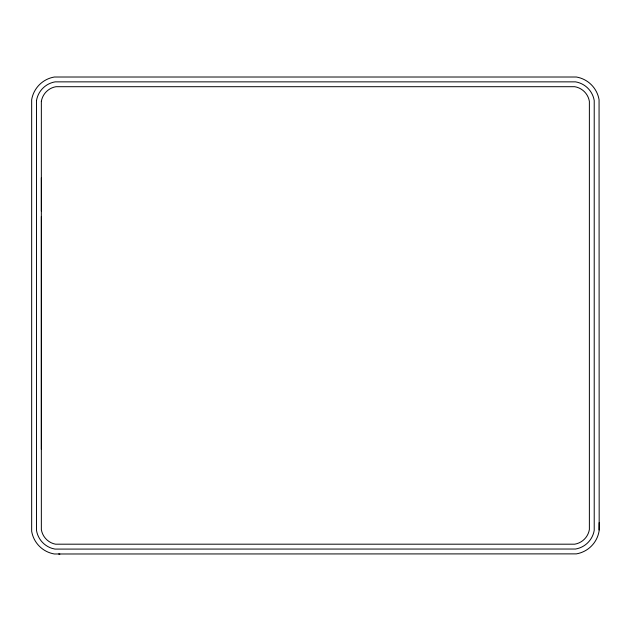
<?xml version="1.0" encoding="UTF-8"?>
<svg xmlns="http://www.w3.org/2000/svg" width="631" height="631" viewBox="0 0 631 631"><rect width="100%" height="100%" fill="white"/><g stroke="black" fill="none" stroke-linecap="round" stroke-linejoin="round"><path stroke-width="0.95" d="M58.683 553.986L59.882 554.097M599.174 522.649L599.064 531.176A27.701 27.701 0 0 1 576.363 553.876L54.361 553.986A27.701 27.701 0 0 1 31.66 531.286L31.66 99.714A27.701 27.701 0 0 1 54.361 77.014L576.363 77.014A27.701 27.701 0 0 1 599.064 99.714L599.174 529.977M41.346 177.784L41.346 211.077M41.346 216.559L41.346 449.24M41.346 101.354L41.346 529.646A17.873 17.873 0 0 0 53.319 543.63L55.567 544.19L574.723 544.19A17.873 17.873 0 0 0 589.378 529.543L589.378 101.354A17.873 17.873 0 0 0 574.731 86.699L56.001 86.699A17.873 17.873 0 0 0 41.346 101.354M36.503 100.534L36.503 530.466A22.787 22.787 0 0 0 51.766 548.292L54.96 549.088L575.543 549.033A22.787 22.787 0 0 0 594.221 530.355L594.221 100.534A22.787 22.787 0 0 0 575.543 81.856L55.181 81.856A22.787 22.787 0 0 0 36.503 100.534"/></g></svg>
